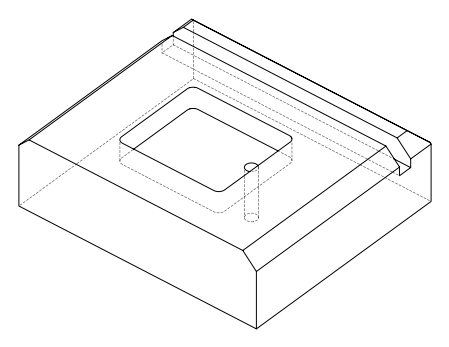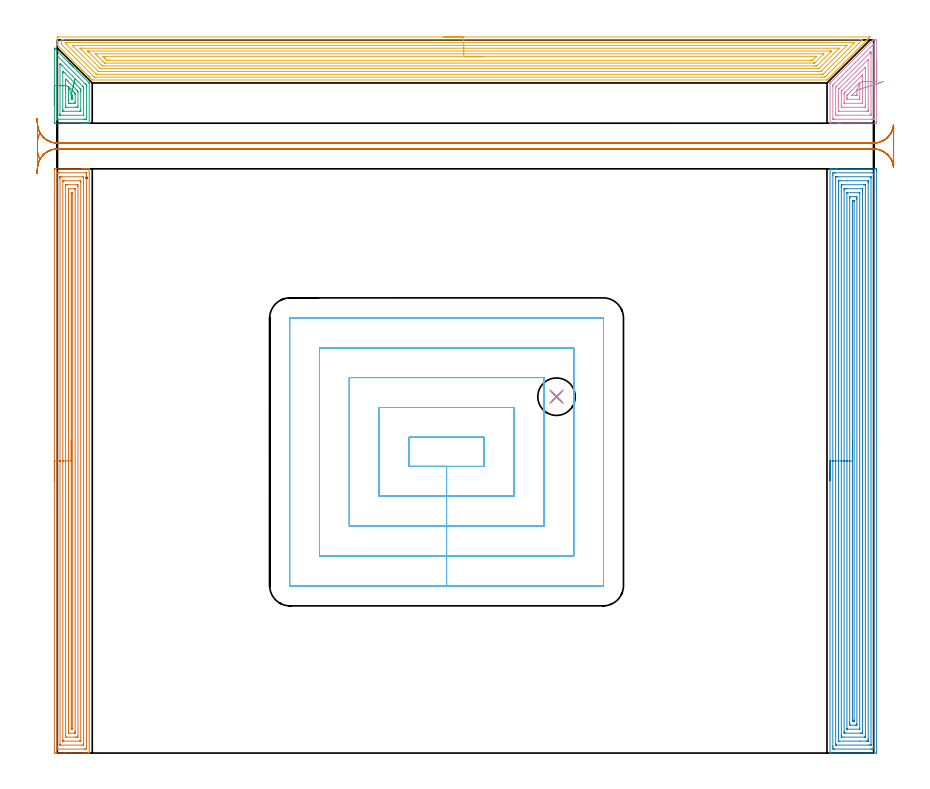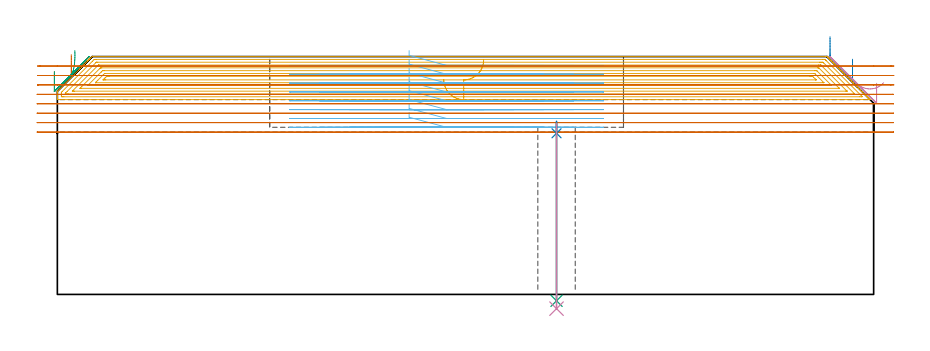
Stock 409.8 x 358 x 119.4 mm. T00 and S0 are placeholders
(PLAN: 10 operations, 4 tool changes, 112.6 min)
(1 AREA_MILL | FG_CHAMFER_SURFACE | UGT0205_001 | 16.64 min | 46075 mm3)
(2 AREA_MILL_1 | FG_CHAMFER_SURFACE_1 | UGT0205_001 | 21.38 min | 82537 mm3)
(3 AREA_MILL_2 | FG_CHAMFER_SURFACE_2 | UGT0205_001 | 1.85 min | 7410 mm3)
(4 AREA_MILL_3 | FG_CHAMFER_SURFACE_3 | UGT0205_001 | 2.58 min | 13543 mm3)
(5 AREA_MILL_4 | FG_CHAMFER_SURFACE_4 | UGT0205_001 | 25.34 min | 89704 mm3)
(6 MILL_RECTANGULAR_POCKET | POCKET_RECTANGULAR_STRAIGHT | UGT0201_094 | Follow Part, ap 5, ae 75% | 29.5 min | 971677 mm3)
(7 MILL_RECTANGULAR_SLOT | SLOT_RECTANGULAR | UGT0201_094 | Follow Part, ap 5, ae 75% | 14.52 min | 348859 mm3)
(8 SPOT_DRILL | STEP1HOLE | NXT0321_9005460120000 | 0.06 min | 154 mm3)
(9 DRILL_THROUGH_HOLE_INTO_CENTER | STEP1HOLE | NXT0301_065 | 0.37 min | 5659 mm3)
(10 DRILL_TO_ENLARGE_THROUGH_HOLE | STEP1HOLE | UGT0301_256 | 0.38 min | 17436 mm3)
(TOOL UGT0205_001 | Chamfer Mill 20 x 3 x 45 deg. | D20 FL50 Z2)
(TOOL UGT0201_094 | End mill 20 mm | D20 FL38 Z4)
(TOOL NXT0321_9005460120000 | NC Spot Drill, 142deg, 12mm, Carbide, Uncoated | D12 PA142 FL30 Z2)
(TOOL NXT0301_065 | Carbide Drill 9.4mm [860.1-0940-075A1-MM 2214] | D9.4 PA140 FL98 Z2)
(TOOL UGT0301_256 | Twist Drill 18.8 mm | D18.8 PA118 FL135 Z2)
(OP 1 AREA_MILL)
G17 G21 G94 G90
T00 M6
G54
G17 G0 G90 X-1.5 Y136.65 S1061 M3
G43 Z129.4 H0
Z111.9
G94 G1 Y136.688 Z111.028 F250.
Y136.802 Z110.164
Y136.991 Z109.312
Y137.253 Z108.48
Y137.587 Z107.674
Y137.99 Z106.9
Y138.458 Z106.164
Y138.99 Z105.472
Y139.579 Z104.829
Y140.222 Z104.24
Y140.914 Z103.709
Y141.65 Z103.24
Y142.424 Z102.837
Y143.23 Z102.503
Y144.062 Z102.241
Y144.913 Z102.052
Y145.778 Z101.938
Y146.65 Z101.9
X-1.499 Y292.684 Z101.901
X-1.496 Y293.094 Z101.902
X-1.492 Y293.29 Z101.905
X-1.093 Y293.295 Z102.304
X-0.488 Y293.3 Z102.909
X12.353 Z115.748
X12.959 Z116.353
X13.505 Z116.901
X13.837 Z117.233
X14.383 Z117.779
X14.715 Z118.11
X15.38 Z118.779
X15.692 Z119.092
X15.848 Y293.298 Z119.24
X15.998 Y293.29 Z119.388
X16. Y293.131 Z119.4
Y0.169
X15.998 Y0.01 Z119.389
X15.848 Y0.002 Z119.24
X15.692 Y0. Z119.092
X15.38 Z118.779
X14.715 Z118.11
X13.505 Z116.901
X12.959 Z116.353
X3.737 Z107.134
X-1.093 Z102.304
X-1.492 Y0.01 Z101.905
X-1.496 Y0.206 Z101.902
X-1.499 Y0.616 Z101.901
X-1.5 Y146.65 Z101.9
X-0.086 Z103.314
X-0.085 Y290.766 Z103.315
X-0.084 Y290.898 Z103.316
X-0.079 Y291.269 Z103.321
X0.277 Y291.291 Z103.677
X0.663 Y291.296 Z104.063
X1.146 Y291.3 Z104.546
X14.32 Z117.72
X14.509 Y291.297 Z117.909
X14.54 Y291.295 Z117.94
X14.569 Y291.291 Z117.969
X14.579 Y291.254 Z117.979
X14.584 Y291.032 Z117.984
X14.585 Y290.898 Z117.985
X14.586 Y290.136 Z117.986
X14.585 Y2.534 Z117.985
X14.584 Y2.402 Z117.984
X14.579 Y2.031 Z117.979
X14.223 Y2.01 Z117.623
X13.837 Y2.004 Z117.237
X13.354 Y2. Z116.754
X0.18 Z103.58
X-0.009 Y2.003 Z103.391
X-0.04 Y2.005 Z103.36
X-0.069 Y2.009 Z103.331
X-0.079 Y2.046 Z103.321
X-0.084 Y2.268 Z103.316
X-0.085 Y2.402 Z103.315
X-0.086 Y3.163 Z103.314
Y146.65
X1.328 Z104.728
Y288.435
X1.329 Y289.112 Z104.729
X1.331 Y289.22 Z104.731
X1.334 Y289.273 Z104.734
X1.336 Y289.29 Z104.736
X1.361 Y289.295 Z104.761
X1.541 Y289.298 Z104.941
X2.235 Y289.3 Z105.635
X12.774 Z116.174
X12.959 Y289.297 Z116.359
X13.143 Y289.292 Z116.543
X13.163 Y289.29 Z116.563
X13.166 Y289.278 Z116.566
X13.169 Y289.241 Z116.569
X13.171 Y289.184 Z116.571
Y289.112
X13.172 Y4.865 Z116.572
X13.171 Y4.188 Z116.571
X13.169 Y4.08 Z116.569
X13.166 Y4.027 Z116.566
X13.164 Y4.01 Z116.564
X13.139 Y4.005 Z116.539
X12.959 Y4.002 Z116.359
X12.265 Y4. Z115.665
X1.726 Z105.126
X1.541 Y4.003 Z104.941
X1.357 Y4.008 Z104.757
X1.337 Y4.01 Z104.737
X1.334 Y4.022 Z104.734
X1.331 Y4.059 Z104.731
X1.329 Y4.116 Z104.729
Y4.188
X1.328 Y146.65 Z104.728
X2.743 Z106.143
Y286.996
X2.745 Y287.185 Z106.145
X2.747 Y287.253 Z106.147
X2.749 Y287.285 Z106.149
X2.766 Y287.29 Z106.166
X2.871 Y287.293 Z106.271
X3.298 Y287.3 Z106.698
X3.323 Z106.723
X11.227 Z114.627
X11.628 Y287.296 Z115.028
X11.728 Y287.292 Z115.128
X11.749 Y287.29 Z115.149
X11.751 Y287.277 Z115.151
X11.754 Y287.242 Z115.154
X11.756 Y287.163 Z115.156
X11.757 Y286.761 Z115.157
Y286.432
Y6.304
X11.755 Y6.115 Z115.155
X11.753 Y6.047 Z115.153
X11.751 Y6.015 Z115.151
X11.734 Y6.01 Z115.134
X11.629 Y6.007 Z115.029
X11.202 Y6. Z114.602
X11.177 Z114.577
X3.273 Z106.673
X2.872 Y6.004 Z106.272
X2.772 Y6.008 Z106.172
X2.752 Y6.01 Z106.152
X2.749 Y6.023 Z106.149
X2.746 Y6.058 Z106.146
X2.744 Y6.137 Z106.144
X2.743 Y6.539 Z106.143
Y6.868
Y146.65
X4.157 Z107.557
Y284.665
X4.176 Y285.29 Z107.576
X4.414 Y285.297 Z107.814
X5.054 Y285.3 Z108.454
X5.289 Z108.689
X9.682 Y285.299 Z113.082
X10.324 Y285.29 Z113.724
X10.342 Y284.646 Z113.742
X10.343 Y284.627 Z113.743
Y8.635
X10.324 Y8.01 Z113.724
X10.086 Y8.003 Z113.486
X9.446 Y8. Z112.846
X9.211 Z112.611
X4.818 Y8.001 Z108.218
X4.176 Y8.01 Z107.576
X4.158 Y8.654 Z107.558
X4.157 Y8.673 Z107.557
Y146.65
X5.571 Z108.971
Y282.334
X5.573 Y282.859 Z108.973
X5.575 Y283.223 Z108.975
X5.578 Y283.276 Z108.978
X5.585 Y283.29 Z108.985
X5.608 Y283.293 Z109.008
X5.716 Y283.297 Z109.116
X5.933 Y283.299 Z109.333
X8.712 Z112.112
X8.827 Y283.297 Z112.227
X8.904 Y283.292 Z112.304
X8.92 Y283.29 Z112.32
X8.923 Y283.274 Z112.323
X8.925 Y283.227 Z112.325
X8.928 Y282.859 Z112.328
X8.929 Y10.966 Z112.329
X8.927 Y10.441 Z112.327
X8.925 Y10.077 Z112.325
X8.922 Y10.024 Z112.322
X8.915 Y10.01 Z112.315
X8.892 Y10.007 Z112.292
X8.784 Y10.003 Z112.184
X8.567 Y10.001 Z111.967
X5.788 Z109.188
X5.673 Y10.003 Z109.073
X5.596 Y10.007 Z108.996
X5.58 Y10.01 Z108.98
X5.577 Y10.026 Z108.977
X5.575 Y10.073 Z108.975
X5.572 Y10.441 Z108.972
X5.571 Y146.65 Z108.971
X6.985 Z110.385
X6.986 Y280.895 Z110.386
X6.987 Y281.073 Z110.387
X6.989 Y281.207 Z110.389
X6.992 Y281.272 Z110.392
X6.999 Y281.29 Z110.399
X7.027 Y281.293 Z110.427
X7.138 Y281.296 Z110.538
X7.468 Y281.298 Z110.868
X7.496 Y281.294 Z110.896
X7.504 Y281.292 Z110.904
X7.508 Y281.257 Z110.908
X7.513 Y281.073 Z110.913
X7.514 Y280.896 Z110.914
Y12.405
X7.513 Y12.227 Z110.913
X7.51 Y12.093 Z110.91
X7.508 Y12.028 Z110.908
X7.501 Y12.01 Z110.901
X7.473 Y12.007 Z110.873
X7.362 Y12.004 Z110.762
X7.032 Y12.002 Z110.432
X7.004 Y12.006 Z110.404
X6.996 Y12.008 Z110.396
X6.992 Y12.043 Z110.392
X6.988 Y12.227 Z110.388
X6.986 Y12.404 Z110.386
X6.985 Y146.65 Z110.385
Y147.522 Z110.423
Y148.386 Z110.537
Y149.238 Z110.726
Y150.07 Z110.988
Y150.876 Z111.322
Y151.65 Z111.725
Y152.386 Z112.194
Y153.078 Z112.725
Y153.721 Z113.314
Y154.31 Z113.957
Y154.842 Z114.65
Y155.31 Z115.385
Y155.713 Z116.159
Y156.047 Z116.965
Y156.309 Z117.797
Y156.498 Z118.649
Y156.612 Z119.514
Y156.65 Z120.385
G0 Z129.4
M5
M2
(OP 2 AREA_MILL_1)
G17 G21 G94 G90
T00 M6
G54
G17 G0 G90 X387.9 Y136.65 S1061 M3
G43 Z129.4 H0
G94 G1 Y136.688 Z128.528 F250.
Y136.802 Z127.663
Y136.991 Z126.812
Y137.253 Z125.98
Y137.587 Z125.174
Y137.99 Z124.4
Y138.458 Z123.664
Y138.99 Z122.972
Y139.579 Z122.329
Y140.222 Z121.739
Y140.914 Z121.208
Y141.65 Z120.74
Y142.424 Z120.337
Y143.23 Z120.003
Y144.062 Z119.741
Y144.913 Z119.552
Y145.778 Z119.438
Y146.65 Z119.4
Y293.131
X387.901 Y293.294 Z119.389
X387.902 Y293.295
X387.948 Y293.298 Z119.343
X388.334 Y293.3 Z118.966
X388.689 Z118.61
X389.363 Z117.932
X390.59 Z116.707
X391.144 Z116.151
X391.757 Z115.538
X410.114 Z97.184
X410.727 Y293.296 Z96.571
X411.292 Y293.292 Z96.006
X411.294 Y293.253 Z96.004
X411.299 Y292.684 Z96.001
X411.3 Y292.109 Z96.
Y0.616
X411.297 Y0.294 Z96.002
X411.292 Y0.01 Z96.006
X411.003 Y0. Z96.294
X391.757 Z115.538
X389.363 Z117.932
X388.689 Z118.61
X388.334 Z118.966
X387.948 Z119.343
X387.902 Z119.388
X387.901 Y0.006 Z119.389
X387.9 Y0.169 Z119.4
Y146.65
X389.314 Z117.986
Y290.054
X389.318 Y290.898 Z117.982
X389.321 Y290.941 Z117.979
X389.363 Y291.29 Z117.937
X389.855 Y291.298 Z117.445
X390.253 Y291.299 Z117.047
X390.743 Y291.3 Z116.557
X408.947 Y291.299 Z98.353
X409.439 Y291.297 Z97.861
X409.837 Y291.29 Z97.463
X409.879 Y290.898 Z97.421
X409.882 Y290.852 Z97.418
X409.886 Y290.005 Z97.414
Y289.956
Y3.246
X409.882 Y2.402 Z97.418
X409.879 Y2.359 Z97.421
X409.837 Y2.01 Z97.463
X409.345 Y2.002 Z97.955
X408.947 Y2.001 Z98.353
X408.457 Y2. Z98.843
X390.253 Y2.001 Z117.047
X389.761 Y2.003 Z117.539
X389.363 Y2.01 Z117.937
X389.321 Y2.402 Z117.979
X389.318 Y2.448 Z117.982
X389.314 Y3.295 Z117.986
Y3.344
Y146.65
X390.728 Z116.572
X390.729 Y289.112 Z116.571
X390.73 Y289.216 Z116.57
X390.733 Y289.267 Z116.567
X390.734 Y289.285 Z116.566
X390.769 Y289.29 Z116.531
X390.958 Y289.298 Z116.342
X391.144 Y289.299 Z116.156
X391.846 Y289.3 Z115.454
X408.056 Y289.299 Z99.244
X408.244 Y289.298 Z99.056
X408.369 Y289.294 Z98.931
X408.463 Y289.29 Z98.837
X408.465 Y289.25 Z98.835
X408.468 Y289.112 Z98.832
X408.471 Y288.696 Z98.829
Y4.188
X408.469 Y4.084 Z98.831
X408.467 Y4.033 Z98.833
X408.465 Y4.015 Z98.835
X408.431 Y4.01 Z98.869
X408.242 Y4.002 Z99.058
X408.056 Y4.001 Z99.244
X407.354 Y4. Z99.946
X391.144 Y4.001 Z116.156
X390.956 Y4.002 Z116.344
X390.831 Y4.006 Z116.469
X390.737 Y4.01 Z116.563
X390.735 Y4.05 Z116.565
X390.732 Y4.188 Z116.568
X390.729 Y4.604 Z116.571
X390.728 Y146.65 Z116.572
X392.143 Z115.157
Y286.432
X392.145 Y287.214 Z115.155
X392.147 Y287.267 Z115.153
X392.149 Y287.288 Z115.151
X392.168 Y287.29 Z115.132
X392.275 Y287.295 Z115.025
X392.491 Y287.298 Z114.809
X392.924 Y287.3 Z114.376
X396.262 Z111.038
X406.719 Y287.299 Z100.581
X406.927 Y287.296 Z100.373
X407.031 Y287.292 Z100.269
X407.051 Y287.29 Z100.249
X407.053 Y287.274 Z100.247
X407.055 Y287.235 Z100.245
X407.057 Y286.541 Z100.243
Y286.432
Y6.868
X407.055 Y6.086 Z100.245
X407.053 Y6.033 Z100.247
X407.051 Y6.012 Z100.249
X407.032 Y6.01 Z100.268
X406.925 Y6.005 Z100.375
X406.708 Y6.001 Z100.592
X406.276 Y6. Z101.024
X402.938 Z104.362
X392.481 Y6.001 Z114.819
X392.273 Y6.004 Z115.027
X392.169 Y6.008 Z115.131
X392.149 Y6.01 Z115.151
X392.147 Y6.026 Z115.153
X392.145 Y6.065 Z115.155
X392.143 Y6.758 Z115.157
Y6.868
Y146.65
X393.557 Z113.743
Y284.011
X393.558 Y284.646 Z113.742
X393.56 Y284.901 Z113.74
X393.564 Y285.161 Z113.736
X393.576 Y285.29 Z113.724
X393.651 Y285.293 Z113.649
X393.814 Y285.297 Z113.486
X394.053 Y285.3 Z113.247
X404.734 Z102.566
X405.386 Y285.298 Z101.914
X405.628 Y285.296 Z101.672
X405.638 Y285.287 Z101.662
X405.64 Y285.284 Z101.66
X405.643 Y284.646 Z101.657
Y284.388
Y9.289
X405.642 Y8.654 Z101.658
X405.64 Y8.399 Z101.66
X405.636 Y8.139 Z101.664
X405.624 Y8.01 Z101.676
X405.549 Y8.007 Z101.751
X405.386 Y8.003 Z101.914
X405.147 Y8. Z102.153
X394.466 Z112.834
X393.814 Y8.002 Z113.486
X393.572 Y8.004 Z113.728
X393.562 Y8.013 Z113.738
X393.56 Y8.016 Z113.74
X393.557 Y8.654 Z113.743
Y8.912
Y146.65
X394.971 Z112.329
X394.972 Y282.859 Z112.328
X394.974 Y283.172 Z112.326
X394.976 Y283.25 Z112.324
X394.977 Y283.281 Z112.323
X395.01 Y283.29 Z112.29
X395.159 Y283.296 Z112.141
X395.594 Y283.299 Z111.706
X396.045 Y283.3 Z111.255
X403.606 Y283.299 Z103.694
X404.06 Y283.297 Z103.24
X404.198 Y283.29 Z103.102
X404.222 Y283.282 Z103.078
X404.224 Y283.236 Z103.076
X404.227 Y283.129 Z103.073
X404.228 Y282.859 Z103.072
X404.229 Y282.234 Z103.071
X404.228 Y10.441 Z103.072
X404.226 Y10.128 Z103.074
X404.224 Y10.05 Z103.076
X404.222 Y10.019 Z103.078
X404.19 Y10.01 Z103.11
X404.041 Y10.003 Z103.259
X403.606 Y10.001 Z103.694
X403.154 Y10. Z104.146
X395.594 Y10.001 Z111.706
X395.14 Y10.003 Z112.16
X395.002 Y10.01 Z112.298
X394.978 Y10.018 Z112.322
X394.976 Y10.064 Z112.324
X394.973 Y10.171 Z112.327
X394.972 Y10.441 Z112.328
X394.971 Y11.066 Z112.329
Y146.65
X396.385 Z110.915
X396.386 Y281.172 Z110.914
X396.39 Y281.271 Z110.91
X396.393 Y281.291 Z110.907
X396.401 Y281.294 Z110.899
X396.428 Y281.298 Z110.872
X396.484 Y281.299 Z110.816
X402.49 Z104.81
X402.715 Y281.295 Z104.585
X402.79 Y281.29 Z104.51
X402.808 Y281.284 Z104.492
X402.811 Y281.239 Z104.489
X402.813 Y281.173 Z104.487
X402.815 Y281.073 Z104.485
Y280.973
X402.814 Y12.128 Z104.486
X402.81 Y12.029 Z104.49
X402.807 Y12.009 Z104.493
X402.799 Y12.006 Z104.501
X402.772 Y12.002 Z104.528
X402.715 Y12.001 Z104.585
X396.71 Z110.59
X396.484 Y12.005 Z110.816
X396.41 Y12.01 Z110.89
X396.392 Y12.016 Z110.908
X396.389 Y12.062 Z110.911
X396.387 Y12.127 Z110.913
X396.385 Y12.227 Z110.915
Y12.326
Y146.65
X397.799 Z109.501
X397.8 Y278.394 Z109.5
X397.801 Y278.859 Z109.499
X397.807 Y279.287 Z109.493
X398.252 Y279.3 Z109.048
X398.265 Z109.035
X400.922 Z106.378
X400.935 Z106.365
X401.393 Y279.287 Z105.907
X401.399 Y278.821 Z105.901
X401.4 Y278.394 Z105.9
X401.401 Y277.927 Z105.899
X401.4 Y14.906 Z105.9
X401.399 Y14.441 Z105.901
X401.393 Y14.013 Z105.907
X400.948 Y14. Z106.352
X400.935 Z106.365
X398.265 Z109.035
X397.807 Y14.013 Z109.493
X397.801 Y14.479 Z109.499
X397.8 Y14.906 Z109.5
X397.799 Y15.373 Z109.501
Y146.65
X399.214 Z108.086
Y276.607
X399.216 Y276.995 Z108.084
X399.218 Y277.188 Z108.082
X399.221 Y277.278 Z108.079
X399.256 Y277.29 Z108.044
X399.359 Y277.296 Z107.941
X399.9 Z107.4
X399.962 Y277.293 Z107.338
X399.979 Y277.29 Z107.321
X399.981 Y277.276 Z107.319
X399.983 Y277.231 Z107.317
X399.985 Y277.043 Z107.315
X399.986 Y16.65 Z107.314
X399.984 Y16.254 Z107.316
X399.981 Y16.057 Z107.319
X399.98 Y16.016 Z107.32
X399.932 Y16.01 Z107.368
X399.842 Y16.003 Z107.458
X399.3 Y16.004 Z108.
X399.238 Y16.007 Z108.062
X399.221 Y16.01 Z108.079
X399.219 Y16.024 Z108.081
X399.217 Y16.069 Z108.083
X399.215 Y16.257 Z108.085
X399.214 Y146.65 Z108.086
Y147.522 Z108.124
Y148.386 Z108.238
Y149.238 Z108.427
Y150.07 Z108.689
Y150.876 Z109.023
Y151.65 Z109.426
Y152.386 Z109.895
Y153.078 Z110.426
Y153.721 Z111.015
Y154.31 Z111.658
Y154.841 Z112.351
Y155.31 Z113.086
Y155.713 Z113.86
Y156.047 Z114.666
Y156.309 Z115.498
Y156.498 Z116.35
Y156.612 Z117.215
Y156.65 Z118.086
G0 Z129.4
M5
M2
(OP 3 AREA_MILL_2)
G17 G21 G94 G90
T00 M6
G54
G17 G0 G90 X-1.5 Y325.05 S1061 M3
G43 Z129.4 H0
Z111.9
G94 G1 Y325.088 Z111.028 F250.
Y325.202 Z110.164
Y325.391 Z109.312
Y325.653 Z108.48
Y325.987 Z107.674
Y326.39 Z106.9
Y326.859 Z106.164
Y327.39 Z105.472
Y327.979 Z104.829
Y328.622 Z104.24
Y329.314 Z103.709
Y330.05 Z103.24
Y330.824 Z102.837
Y331.63 Z102.503
Y332.462 Z102.241
Y333.314 Z102.052
Y334.178 Z101.938
Y335.05 Z101.9
Y353.722
X-1.498 Y353.885 Z101.902
X-1.496 Y353.886 Z101.903
X-1.459 Y353.86 Z101.94
X-1.211 Y353.612 Z102.186
X-1.093 Y353.495 Z102.304
X5.138 Y347.262 Z108.538
X5.494 Y346.908 Z108.89
X5.98 Y346.42 Z109.38
X6.214 Y346.187 Z109.612
X6.372 Y346.031 Z109.767
X6.525 Y345.876 Z109.923
X6.659 Y345.742 Z110.057
X6.811 Y345.591 Z110.206
X6.958 Y345.443 Z110.356
X7.105 Y345.296 Z110.503
X7.25 Y345.152 Z110.646
X7.391 Y345.01 Z110.789
X7.55 Y344.851 Z110.948
X7.689 Y344.713 Z111.085
X7.824 Y344.577 Z111.222
X7.996 Y344.405 Z111.394
X15.99 Y336.41 Z119.389
X15.996 Y336.397 Z119.396
X16. Y336.386 Z119.4
Y316.339
X15.998 Y316.21 Z119.389
X15.875 Y316.202 Z119.267
X15.746 Y316.2 Z119.144
X15.044 Z118.443
X14.386 Z117.786
X13.837 Z117.233
X13.562 Z116.959
X12.959 Z116.355
X12.684 Z116.081
X12.08 Z115.475
X-1.093 Z102.304
X-1.491 Y316.21 Z101.906
X-1.496 Y316.377 Z101.902
X-1.499 Y316.785 Z101.901
X-1.5 Y335.05 Z101.9
X-0.086 Z103.314
X-0.085 Y349.619 Z103.315
X-0.083 Y349.751 Z103.317
X-0.079 Y349.983 Z103.321
X-0.074 Y350.014 Z103.326
X-0.043 Y349.987 Z103.357
X-0.007 Y349.954 Z103.393
X0.199 Y349.751 Z103.599
X13.837 Y336.113 Z117.237
X14.451 Y335.496 Z117.851
X14.54 Y335.398 Z117.94
X14.579 Y335.348 Z117.979
X14.58 Y335.305 Z117.98
X14.583 Y335.116 Z117.983
X14.586 Y334.736 Z117.986
Y334.605
X14.585 Y318.377 Z117.985
X14.584 Y318.282 Z117.984
X14.582 Y318.236 Z117.982
X14.58 Y318.219 Z117.98
X14.559 Y318.21 Z117.959
X14.196 Y318.202 Z117.596
X13.837 Y318.201 Z117.237
X13.32 Y318.2 Z116.72
X0.663 Y318.201 Z104.063
X0.143 Y318.204 Z103.543
X-0.014 Y318.21 Z103.386
X-0.079 Y318.233 Z103.321
X-0.083 Y318.433 Z103.317
X-0.084 Y318.567 Z103.316
X-0.086 Y319.326 Z103.314
Y335.05
X1.328 Z104.728
X1.329 Y345.512 Z104.729
X1.331 Y345.728 Z104.731
X1.335 Y346.142 Z104.735
X1.541 Y345.948 Z104.941
X2.204 Y345.296 Z105.604
X12.896 Y334.605 Z116.296
X12.959 Y334.54 Z116.359
X13.157 Y334.332 Z116.557
X13.166 Y333.929 Z116.566
X13.169 Y333.714 Z116.569
X13.171 Y333.498 Z116.571
Y320.349
X13.17 Y320.241 Z116.57
X13.168 Y320.216 Z116.568
X13.166 Y320.21 Z116.566
X13.154 Y320.206 Z116.554
X13.104 Y320.201 Z116.504
X1.541 Z104.941
X1.395 Y320.203 Z104.795
X1.353 Y320.207 Z104.753
X1.335 Y320.211 Z104.735
X1.333 Y320.221 Z104.733
X1.33 Y320.277 Z104.73
X1.329 Y320.349 Z104.729
Y320.565
X1.328 Y335.05 Z104.728
X2.743 Z106.143
X2.744 Y341.404 Z106.144
X2.745 Y341.732 Z106.145
X2.75 Y342.288 Z106.15
X3.298 Y341.753 Z106.698
X3.319 Y341.732 Z106.719
X11.337 Y333.714 Z114.737
X11.476 Y333.57 Z114.876
X11.75 Y333.286 Z115.15
X11.753 Y333.154 Z115.153
X11.756 Y332.823 Z115.156
X11.757 Y332.26 Z115.157
Y331.932
Y323.022
X11.755 Y322.461 Z115.155
X11.752 Y322.271 Z115.152
X11.75 Y322.212 Z115.15
X11.708 Y322.209 Z115.108
X11.607 Y322.205 Z115.007
X11.202 Y322.2 Z114.602
X11.134 Z114.534
X3.23 Z106.63
X2.887 Y322.202 Z106.287
X2.801 Y322.205 Z106.201
X2.76 Y322.21 Z106.16
X2.749 Y322.214 Z106.149
X2.748 Y322.226 Z106.148
X2.745 Y322.311 Z106.145
X2.743 Y322.694 Z106.143
Y323.022
Y335.05
X4.157 Z107.557
Y337.277
X4.158 Y338.168 Z107.558
Y338.187
X4.176 Y338.414 Z107.576
X4.43 Y338.168 Z107.83
X5.054 Y337.547 Z108.454
X5.325 Y337.277 Z108.725
X9.446 Y333.156 Z112.846
X9.777 Y332.823 Z113.177
X10.324 Y332.266 Z113.724
X10.342 Y331.932 Z113.742
X10.343 Y331.913 Z113.743
Y324.785
X10.324 Y324.21 Z113.724
X10.038 Y324.203 Z113.438
X9.446 Y324.201 Z112.846
X9.162 Y324.2 Z112.562
X4.77 Y324.201 Z108.17
X4.176 Y324.21 Z107.576
X4.158 Y324.804 Z107.558
X4.157 Y324.823 Z107.557
Y335.05
X5.578 Y334.562 Z108.978
X5.592 Y334.552 Z108.992
X5.634 Y334.514 Z109.034
X5.767 Y334.385 Z109.167
X5.933 Y334.22 Z109.333
X6.439 Y333.714 Z109.839
X8.221 Y331.932 Z111.621
X8.567 Y331.583 Z111.967
X8.835 Y331.309 Z112.235
X8.901 Y331.239 Z112.301
X8.922 Y331.203 Z112.322
X8.924 Y331.162 Z112.324
X8.926 Y331.041 Z112.326
X8.928 Y330.674 Z112.328
Y327.111
X8.925 Y326.586 Z112.325
X8.922 Y326.226 Z112.322
X8.567 Y326.21 Z111.967
X8.067 Y326.202 Z111.467
X6.811 Y326.201 Z110.211
X6.31 Y326.203 Z109.71
X5.933 Y326.21 Z109.333
X5.578 Y326.229 Z108.978
X5.575 Y326.586 Z108.975
X5.572 Y326.951 Z108.972
X5.571 Y327.477 Z108.971
Y327.843
X5.572 Y334.08 Z108.972
X5.574 Y334.447 Z108.974
X5.577 Y334.55 Z108.977
X5.578 Y334.562 Z108.978
X6.995 Y330.696 Z110.395
X7.026 Y330.67 Z110.426
X7.101 Y330.6 Z110.501
X7.25 Y330.453 Z110.65
X7.4 Y330.301 Z110.8
X7.474 Y330.221 Z110.874
X7.508 Y330.183 Z110.908
X7.51 Y330.15 Z110.91
X7.513 Y329.973 Z110.913
X7.515 Y329.436 Z110.915
Y329.259
Y328.722
X7.514 Y328.545 Z110.914
X7.513 Y328.368 Z110.913
X7.51 Y328.234 Z110.91
X7.508 Y328.21 Z110.908
X7.47 Y328.205 Z110.87
X7.415 Y328.202 Z110.815
X7.333 Y328.201 Z110.733
X7.25 Y328.202 Z110.65
X7.085 Y328.209 Z110.485
X6.992 Y328.216 Z110.392
X6.989 Y328.279 Z110.389
X6.987 Y328.368 Z110.387
X6.985 Y329.259 Z110.385
X6.986 Y329.972 Z110.386
X6.987 Y330.15 Z110.387
X6.992 Y330.684 Z110.392
X6.995 Y330.696 Z110.395
X7.196 Y331.51 Z110.636
X7.392 Y332.301 Z110.948
X7.58 Y333.062 Z111.331
X7.76 Y333.788 Z111.78
X7.929 Y334.473 Z112.293
X8.087 Y335.112 Z112.865
X8.233 Y335.701 Z113.492
X8.364 Y336.234 Z114.17
X8.481 Y336.707 Z114.894
X8.583 Y337.118 Z115.657
X8.668 Y337.462 Z116.453
X8.736 Y337.738 Z117.278
X8.787 Y337.943 Z118.125
X8.82 Y338.076 Z118.986
X8.834 Y338.135 Z119.857
X8.831 Y338.12 Z120.729
X8.809 Y338.032 Z121.597
X8.769 Y337.87 Z122.453
G0 Z129.4
M5
M2
(OP 4 AREA_MILL_3)
G17 G21 G94 G90
T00 M6
G54
G17 G0 G90 X411.3 Y347.1 S1061 M3
G43 Z129.4 H0
Z106.
G94 G1 Y347.062 Z105.128 F250.
Y346.948 Z104.263
Y346.759 Z103.412
Y346.497 Z102.58
Y346.163 Z101.774
Y345.76 Z101.
Y345.292 Z100.264
Y344.76 Z99.572
Y344.171 Z98.929
Y343.528 Z98.34
Y342.836 Z97.808
Y342.1 Z97.34
Y341.326 Z96.937
Y340.52 Z96.603
Y339.688 Z96.341
Y338.836 Z96.152
Y337.972 Z96.038
Y337.1 Z96.
Y317.033
X411.298 Y316.718 Z96.002
X411.291 Y316.206 Z96.005
X411.245 Y316.202 Z96.051
X410.727 Y316.2 Z96.569
X392.924 Z114.37
X392.184 Z115.115
X392.034 Z115.264
X388.093 Z119.205
X387.903 Z119.389
X387.902 Y316.206 Z119.391
X387.9 Y316.274 Z119.4
X387.902 Y336.217 Z119.398
X387.9 Y336.312 Z119.396
X387.91 Y336.401 Z119.383
X387.953 Y336.455 Z119.342
X388.223 Y336.724 Z119.076
X388.473 Y336.975 Z118.823
X388.598 Y337.1 Z118.699
X409.277 Y357.778 Z98.021
X409.392 Y357.892 Z97.905
X409.493 Y357.99 Z97.803
X409.559 Y358. Z97.74
X411.292 Y357.999 Z96.006
X411.296 Y357.925 Z96.004
X411.3 Y357.64 Z96.
Y337.1
X409.886 Z97.414
X409.885 Y318.392 Z97.415
X409.883 Y318.295 Z97.417
X409.879 Y318.231 Z97.421
X409.876 Y318.208 Z97.424
X409.872 Y318.206 Z97.428
X409.837 Y318.203 Z97.463
X409.238 Y318.2 Z98.062
X408.947 Z98.353
X390.253 Z117.047
X389.653 Y318.202 Z117.647
X389.363 Y318.208 Z117.937
X389.328 Y318.21 Z117.972
X389.32 Y318.344 Z117.98
X389.316 Y318.441 Z117.984
X389.315 Y318.49 Z117.985
X389.314 Y318.539 Z117.986
X389.316 Y334.489 Z117.984
X389.323 Y335.328 Z117.977
X389.326 Y335.365 Z117.974
X389.363 Y335.405 Z117.937
X389.765 Y335.814 Z117.535
X390.163 Y336.214 Z117.137
X409.749 Y355.798 Z97.551
X409.837 Y355.881 Z97.463
X409.869 Y355.907 Z97.431
X409.879 Y355.91 Z97.421
X409.886 Y355.71 Z97.414
Y337.1
X408.472 Z98.828
X408.471 Y321.149 Z98.829
X408.47 Y320.737 Z98.83
X408.466 Y320.262 Z98.834
X408.465 Y320.22 Z98.835
X408.307 Y320.209 Z98.993
X408.182 Y320.202 Z99.118
X408.119 Y320.2 Z99.181
X408.056 Z99.244
X392.034 Z115.266
X391.203 Y320.203 Z116.097
X391.144 Y320.209 Z116.156
X390.736 Y320.262 Z116.564
X390.732 Y320.672 Z116.568
X390.73 Y321.149 Z116.57
X390.729 Y321.561 Z116.571
X390.73 Y333.555 Z116.57
X390.732 Y333.966 Z116.568
X390.735 Y334.204 Z116.565
X390.737 Y334.318 Z116.563
X390.847 Y334.441 Z116.453
X390.993 Y334.592 Z116.307
X391.144 Y334.744 Z116.156
X391.436 Y335.037 Z115.864
X407.867 Y351.468 Z99.433
X408.056 Y351.656 Z99.244
X408.314 Y351.908 Z98.986
X408.464 Y352.053 Z98.836
X408.468 Y351.88 Z98.832
X408.47 Y351.753 Z98.83
X408.471 Y351.279 Z98.829
X408.472 Y350.866 Z98.828
Y337.1
X407.057 Z100.243
Y322.921
X407.056 Y322.532 Z100.244
X407.053 Y322.338 Z100.247
X407.05 Y322.242 Z100.25
X407.043 Y322.209 Z100.257
X406.995 Y322.205 Z100.305
X406.276 Y322.201 Z101.024
X406.11 Y322.2 Z101.19
X392.757 Y322.201 Z114.543
X392.18 Y322.209 Z115.12
X392.15 Y322.21 Z115.15
X392.148 Y322.241 Z115.152
X392.146 Y322.322 Z115.154
X392.144 Y322.485 Z115.156
Y332.669
X392.147 Y333.057 Z115.153
X392.151 Y333.25 Z115.149
X392.153 Y333.293 Z115.147
X392.175 Y333.319 Z115.125
X392.221 Y333.369 Z115.079
X392.404 Y333.555 Z114.896
X406.73 Y347.88 Z100.57
X406.876 Y348.023 Z100.424
X407.044 Y348.183 Z100.256
X407.051 Y348.185 Z100.249
X407.053 Y348.146 Z100.247
X407.055 Y348.045 Z100.245
X407.057 Y347.843 Z100.243
Y347.734
Y337.1
X405.643 Z101.657
Y325.324
X405.639 Y324.693 Z101.661
X405.636 Y324.444 Z101.664
X405.627 Y324.21 Z101.673
X405.386 Y324.206 Z101.914
X404.99 Y324.201 Z102.31
X394.31 Y324.2 Z112.99
X393.814 Y324.202 Z113.486
X393.649 Y324.206 Z113.651
X393.59 Y324.21 Z113.71
X393.564 Y324.215 Z113.736
X393.563 Y324.268 Z113.737
X393.56 Y324.438 Z113.74
X393.558 Y324.693 Z113.742
Y324.949
X393.559 Y331.151 Z113.741
X393.562 Y331.783 Z113.738
X393.565 Y332.031 Z113.735
X393.576 Y332.266 Z113.724
X393.814 Y332.514 Z113.486
X393.891 Y332.592 Z113.409
X405.437 Y344.139 Z101.863
X405.49 Y344.189 Z101.81
X405.556 Y344.246 Z101.744
X405.637 Y344.303 Z101.663
X405.64 Y344.189 Z101.66
X405.642 Y344.058 Z101.658
X405.643 Y343.934 Z101.657
Y343.303
Y337.1
X404.229 Z103.071
Y326.732
X404.228 Y326.466 Z103.072
X404.225 Y326.311 Z103.075
X404.222 Y326.236 Z103.078
X404.212 Y326.21 Z103.088
X404.139 Y326.207 Z103.161
X403.872 Y326.201 Z103.428
X395.327 Z111.973
X395.149 Y326.203 Z112.151
X395.008 Y326.21 Z112.292
X394.978 Y326.213 Z112.322
X394.976 Y326.225 Z112.324
X394.974 Y326.259 Z112.326
X394.972 Y326.466 Z112.328
X394.973 Y330.629 Z112.327
X394.975 Y330.897 Z112.325
X394.979 Y331.201 Z112.321
X395.124 Y331.365 Z112.176
X395.531 Y331.783 Z111.769
X395.562 Y331.815 Z111.738
X403.606 Y339.858 Z103.694
X404.001 Y340.251 Z103.299
X404.09 Y340.338 Z103.21
X404.213 Y340.454 Z103.087
X404.222 Y340.29 Z103.078
X404.227 Y340.026 Z103.073
X404.228 Y339.759 Z103.072
X404.229 Y337.1 Z103.071
X402.802 Y336.594 Z104.498
X402.808 Y336.509 Z104.492
X402.813 Y336.313 Z104.487
X402.814 Y336.214 Z104.486
X402.815 Y329.026 Z104.485
X402.813 Y328.238 Z104.487
X402.811 Y328.215 Z104.489
X402.809 Y328.211 Z104.491
X402.792 Y328.206 Z104.508
X402.753 Y328.201 Z104.547
X396.522 Y328.2 Z110.778
X396.485 Y328.202 Z110.815
X396.447 Y328.206 Z110.853
X396.393 Y328.215 Z110.907
X396.391 Y328.238 Z110.909
X396.389 Y328.334 Z110.911
X396.387 Y329.124 Z110.913
Y329.222
X396.39 Y330.011 Z110.91
X396.392 Y330.102 Z110.908
X396.399 Y330.19 Z110.901
X396.485 Y330.28 Z110.815
X396.791 Y330.592 Z110.509
X397.094 Y330.897 Z110.206
X402.563 Y336.366 Z104.737
X402.716 Y336.516 Z104.584
X402.802 Y336.594 Z104.498
X401.395 Y332.735 Z105.905
X401.397 Y332.73 Z105.903
X401.399 Y332.707 Z105.901
X401.4 Y332.669 Z105.9
X401.401 Y332.422 Z105.899
X401.399 Y330.435 Z105.901
X401.396 Y330.279 Z105.904
X401.394 Y330.225 Z105.906
X401.389 Y330.209 Z105.911
X401.372 Y330.207 Z105.928
X401.285 Y330.204 Z106.015
X400.935 Y330.201 Z106.365
X400.745 Y330.2 Z106.555
X399.155 Y330.201 Z108.145
X398.961 Y330.204 Z108.339
X398.869 Y330.211 Z108.431
X398.909 Y330.256 Z108.391
X398.965 Y330.316 Z108.335
X399.155 Y330.508 Z108.145
X399.349 Y330.703 Z107.951
X401.344 Y332.697 Z105.956
X401.361 Y332.712 Z105.939
X401.389 Y332.733 Z105.911
X401.395 Y332.735 Z105.905
X402.02 Y332.941 Z105.333
X402.69 Y333.162 Z104.82
X403.4 Y333.397 Z104.37
X404.144 Y333.642 Z103.987
X404.918 Y333.898 Z103.674
X405.714 Y334.161 Z103.434
X406.527 Y334.429 Z103.267
X407.351 Y334.701 Z103.175
X408.179 Y334.974 Z103.16
X409.006 Y335.247 Z103.22
X409.824 Y335.517 Z103.357
X410.628 Y335.783 Z103.567
X411.411 Y336.041 Z103.851
X412.168 Y336.291 Z104.206
X412.893 Y336.53 Z104.628
X413.58 Y336.757 Z105.116
X414.224 Y336.97 Z105.665
X414.82 Y337.167 Z106.271
G0 Z129.4
M5
M2
(OP 5 AREA_MILL_4)
G17 G21 G94 G90
T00 M6
G54
G17 G0 G90 X194. Y359.5 S1061 M3
G43 Z129.4 H0
Z107.8
G94 G1 X194.038 Z106.929 F250.
X194.152 Z106.064
X194.341 Z105.212
X194.603 Z104.38
X194.937 Z103.574
X195.34 Z102.8
X195.808 Z102.064
X196.34 Z101.372
X196.929 Z100.729
X197.572 Z100.14
X198.264 Z99.609
X199. Z99.14
X199.774 Z98.737
X200.58 Z98.403
X201.412 Z98.141
X202.263 Z97.952
X203.128 Z97.838
X204. Z97.8
X407.754
X407.969 Y359.494 Z97.804
X407.981 Y359.492 Z97.805
X407.969 Y359.468 Z97.829
X407.605 Y359.105 Z98.195
X407.434 Y358.932 Z98.364
X407.373 Y358.873 Z98.426
X407.196 Y358.696 Z98.603
X407.137 Y358.636 Z98.661
X407.076 Y358.575 Z98.724
X406.901 Y358.4 Z98.899
X406.841 Y358.339 Z98.958
X406.778 Y358.277 Z99.022
X406.606 Y358.105 Z99.194
X406.544 Y358.042 Z99.254
X406.48 Y357.979 Z99.32
X406.31 Y357.81 Z99.489
X406.247 Y357.746 Z99.551
X406.182 Y357.681 Z99.618
X406.015 Y357.515 Z99.784
X405.951 Y357.449 Z99.847
X405.884 Y357.383 Z99.916
X405.72 Y357.22 Z100.079
X405.654 Y357.153 Z100.144
X404.973 Y356.473 Z100.827
X404.765 Y356.263 Z101.033
X404.096 Y355.596 Z101.704
X403.875 Y355.373 Z101.923
X403.218 Y354.718 Z102.582
X402.985 Y354.483 Z102.813
X402.341 Y353.841 Z103.459
X402.308 Y353.808 Z103.492
X402.095 Y353.594 Z103.703
X401.463 Y352.963 Z104.336
X401.414 Y352.913 Z104.386
X401.206 Y352.704 Z104.592
X400.586 Y352.086 Z105.214
X400.52 Y352.019 Z105.28
X400.316 Y351.814 Z105.482
X399.709 Y351.209 Z106.091
X399.626 Y351.125 Z106.173
X399.426 Y350.924 Z106.372
X398.831 Y350.331 Z106.969
X398.732 Y350.231 Z107.067
X398.536 Y350.035 Z107.261
X397.954 Y349.454 Z107.846
X397.838 Y349.337 Z107.961
X397.647 Y349.145 Z108.151
X397.076 Y348.576 Z108.723
X396.944 Y348.443 Z108.855
X396.757 Y348.255 Z109.041
X396.199 Y347.699 Z109.601
X395.867 Y347.365 Z109.931
X395.321 Y346.821 Z110.478
X394.977 Y346.476 Z110.821
X394.444 Y345.944 Z111.356
X394.088 Y345.586 Z111.71
X393.567 Y345.066 Z112.233
X393.198 Y344.696 Z112.6
X392.689 Y344.189 Z113.111
X392.308 Y343.806 Z113.49
X391.812 Y343.312 Z113.988
X391.418 Y342.917 Z114.38
X390.934 Y342.434 Z114.866
X390.528 Y342.027 Z115.27
X390.057 Y341.557 Z115.743
X389.639 Y341.137 Z116.159
X389.494 Y340.994 Z116.305
X389.197 Y340.697 Z116.603
X388.749 Y340.247 Z117.049
X388.601 Y340.1 Z117.199
X388.303 Y339.803 Z117.497
X387.859 Y339.357 Z117.939
X387.4 Y338.9 Z118.4
X386.969 Y338.468 Z118.829
X386.813 Y338.312 Z118.987
X386.505 Y338.005 Z119.295
X386.435 Y337.937 Z119.363
X386.4 Y337.907 Z119.393
X385.919 Y337.9 Z119.4
X17.611
X17.505 Y337.905 Z119.39
X17.437 Y337.962 Z119.336
X16.717 Y338.682 Z118.617
X16.634 Y338.764 Z118.532
X16.554 Y338.846 Z118.454
X16.419 Y338.98 Z118.319
X16.337 Y339.061 Z118.235
X16.259 Y339.141 Z118.158
X16.122 Y339.278 Z118.021
X16.041 Y339.357 Z117.939
X15.964 Y339.436 Z117.863
X15.824 Y339.576 Z117.723
X15.744 Y339.654 Z117.642
X15.668 Y339.731 Z117.568
X15.526 Y339.874 Z117.425
X15.448 Y339.951 Z117.346
X15.373 Y340.027 Z117.273
X15.228 Y340.172 Z117.127
X15.151 Y340.247 Z117.049
X14.933 Y340.467 Z116.833
X14.261 Y341.137 Z116.159
X14.055 Y341.345 Z115.955
X13.372 Y342.027 Z115.27
X13.178 Y342.222 Z115.078
X13.142 Y342.258 Z115.042
X12.482 Y342.917 Z114.38
X12.3 Y343.1 Z114.2
X12.248 Y343.152 Z114.148
X11.592 Y343.806 Z113.49
X11.423 Y343.977 Z113.323
X11.354 Y344.046 Z113.254
X10.703 Y344.696 Z112.601
X10.545 Y344.855 Z112.445
X0.179 Y355.221 Z102.078
X0.032 Y355.373 Z101.926
X0.01 Y355.398 Z101.901
X0. Y356.088 Z101.212
Y357.51 Z99.787
Y358.042 Z99.254
Y358.4 Z98.898
X0.003 Y358.932 Z98.363
X0.008 Y359.491 Z97.805
X0.063 Y359.493 Z97.803
X0.626 Y359.5 Z97.8
X204.
Y358.086 Z99.214
X402.904
X403.758 Y358.082 Z99.218
X403.798 Y358.079 Z99.221
X404.081 Y358.042 Z99.258
X403.943 Y357.898 Z99.402
X403.798 Y357.748 Z99.552
X385.919 Y339.869 Z117.431
X385.66 Y339.615 Z117.685
X385.396 Y339.357 Z117.943
X385.063 Y339.319 Z117.981
X385.025 Y339.318 Z117.982
X384.174 Y339.314 Z117.986
X19.399 Y339.315 Z117.985
X18.542 Y339.321 Z117.979
X18.505 Y339.347 Z117.953
X18.493 Y339.357 Z117.943
X17.611 Y340.238 Z117.062
X2.414 Y355.436 Z101.864
X2.01 Y355.853 Z101.447
X2.005 Y356.263 Z101.037
X2.001 Y356.674 Z100.626
Y357.153 Z100.147
X2.002 Y357.563 Z99.737
X2.01 Y358.042 Z99.258
X2.376 Y358.081 Z99.219
X2.414 Y358.083 Z99.217
X3.265 Y358.086 Z99.214
X204.
Y356.671 Z100.629
X399.984
X400.222 Y356.669 Z100.631
X400.24 Y356.668 Z100.632
X400.253 Y356.665 Z100.635
X400.246 Y356.652 Z100.648
X400.238 Y356.639 Z100.661
X400.222 Y356.621 Z100.679
X384.736 Y341.137 Z116.163
X384.431 Y340.838 Z116.462
X384.329 Y340.74 Z116.56
X384.131 Y340.735 Z116.565
X383.645 Y340.731 Z116.569
X383.237 Y340.729 Z116.571
X382.753 Y340.728 Z116.572
X20.293 Y340.729 Z116.571
X19.808 Y340.73 Z116.57
X19.606 Y340.734 Z116.566
X19.584 Y340.735 Z116.565
X19.55 Y340.761 Z116.539
X19.482 Y340.822 Z116.478
X19.399 Y340.9 Z116.4
X4.926 Y355.373 Z101.927
X4.202 Y356.101 Z101.199
X4.047 Y356.263 Z101.037
X4.01 Y356.315 Z100.985
X4.006 Y356.364 Z100.936
X4.003 Y356.461 Z100.839
X4.01 Y356.659 Z100.641
X4.202 Y356.664 Z100.636
X4.688 Y356.669 Z100.631
X5.096 Y356.671 Z100.629
X5.58
X204.
Y355.257 Z102.043
X395.869
X396.349 Y355.254 Z102.046
X396.389 Y355.252 Z102.048
X396.391 Y355.25 Z102.05
X396.386 Y355.242 Z102.058
X396.347 Y355.198 Z102.102
X396.286 Y355.135 Z102.165
X396.211 Y355.06 Z102.24
X383.653 Y342.502 Z114.798
X383.514 Y342.364 Z114.936
X383.4 Y342.254 Z115.046
X383.322 Y342.183 Z115.117
X383.281 Y342.149 Z115.151
X383.237 Y342.147 Z115.153
X383.118 Y342.145 Z115.155
X382.343 Y342.143 Z115.157
X382.226
X21.071
X20.682 Y342.145 Z115.155
X20.634 Y342.147 Z115.153
X20.615 Y342.149 Z115.151
X20.579 Y342.18 Z115.12
X20.451 Y342.302 Z114.998
X20.293 Y342.456 Z114.844
X7.778 Y354.971 Z102.329
X7.577 Y355.173 Z102.127
X7.547 Y355.206 Z102.094
X7.52 Y355.241 Z102.059
X7.514 Y355.251 Z102.049
X7.532 Y355.252 Z102.048
X7.778 Y355.256 Z102.044
X7.895 Y355.257 Z102.043
X8.672
X204.
Y353.843 Z103.457
X392.176 Y353.842 Z103.458
X392.427 Y353.841 Z103.459
X392.498 Y353.839 Z103.461
X392.525 Y353.837 Z103.463
X392.466 Y353.773 Z103.527
X392.353 Y353.654 Z103.646
X392.295 Y353.594 Z103.706
X392.236 Y353.534 Z103.766
X382.425 Y343.724 Z113.576
X382.343 Y343.644 Z113.656
X382.257 Y343.567 Z113.733
X382.181 Y343.564 Z113.736
X382.021 Y343.56 Z113.74
X381.699 Y343.557 Z113.743
X22.331
X22.081 Y343.558 Z113.742
X21.831 Y343.561 Z113.739
X21.668 Y343.564 Z113.736
X21.571 Y343.639 Z113.661
X21.397 Y343.806 Z113.494
X21.187 Y344.012 Z113.288
X12.248 Y352.951 Z104.349
X11.609 Y353.594 Z103.706
X11.399 Y353.81 Z103.49
X11.375 Y353.836 Z103.464
X11.446 Y353.839 Z103.461
X11.579 Y353.841 Z103.459
X11.746 Y353.843 Z103.457
X11.997
X204.
Y352.429 Z104.871
X387.707
X387.984 Y352.428 Z104.872
X388.329 Y352.425 Z104.875
X388.601 Y352.422 Z104.878
X388.614 Y352.373 Z104.927
X388.601 Y352.353 Z104.947
X388.332 Y352.081 Z105.219
X388.066 Y351.814 Z105.486
X381.449 Y345.198 Z112.102
X381.276 Y345.032 Z112.268
X381.228 Y344.988 Z112.312
X381.166 Y344.977 Z112.323
X380.555 Y344.973 Z112.327
X380.278 Y344.972 Z112.328
X23.592
X22.975 Y344.976 Z112.324
X22.692 Y344.978 Z112.322
X22.081 Y345.567 Z111.733
X22.062 Y345.586 Z111.714
X15.824 Y351.824 Z105.476
X15.395 Y352.255 Z105.045
X15.292 Y352.363 Z104.937
X15.243 Y352.416 Z104.884
X15.241 Y352.423 Z104.877
X15.253 Y352.424 Z104.876
X15.355 Y352.426 Z104.874
X15.824 Y352.429 Z104.871
X16.1
X204.
Y351.015 Z106.285
X384.403 Y351.014 Z106.286
X384.766 Y351.01 Z106.29
X384.805 Y351.009 Z106.291
X384.794 Y350.994 Z106.306
X384.769 Y350.967 Z106.333
X384.727 Y350.924 Z106.376
X380.416 Y346.614 Z110.686
X380.276 Y346.476 Z110.824
X380.205 Y346.411 Z110.889
X380.19 Y346.399 Z110.901
X380.143 Y346.392 Z110.908
X380.024 Y346.389 Z110.911
X379.842 Y346.386 Z110.914
X379.752 Y346.385 Z110.915
X23.959 Y346.386 Z110.914
X23.869 Y346.387 Z110.913
X23.779 Y346.389 Z110.911
X23.723 Y346.392 Z110.908
X23.691 Y346.419 Z110.881
X23.628 Y346.476 Z110.824
X22.975 Y347.122 Z110.178
X22.732 Y347.365 Z109.935
X20.293 Y349.804 Z107.496
X19.399 Y350.698 Z106.602
X19.176 Y350.924 Z106.376
X19.104 Y351.002 Z106.298
X19.101 Y351.007 Z106.293
X19.111 Y351.009 Z106.291
X19.157 Y351.013 Z106.287
X19.218 Y351.014 Z106.286
X19.309 Y351.015 Z106.285
X204.
Y349.6 Z107.7
X380.663
X380.778 Y349.599 Z107.701
X380.874 Y349.596 Z107.704
X380.925 Y349.594 Z107.706
X380.892 Y349.55 Z107.75
X380.527 Y349.173 Z108.127
X379.661 Y348.308 Z108.992
X379.608 Y348.255 Z109.045
X379.184 Y347.84 Z109.46
X379.155 Y347.814 Z109.486
X379.109 Y347.807 Z109.493
X378.996 Y347.804 Z109.496
X378.767 Y347.801 Z109.499
X378.331 Y347.8 Z109.5
X377.873
X26.115
X25.657
X25.218 Y347.802 Z109.498
X24.763 Y347.807 Z109.493
X24.301 Y348.255 Z109.045
X23.869 Y348.679 Z108.621
X23.403 Y349.145 Z108.155
X22.975 Y349.576 Z107.724
X22.965 Y349.594 Z107.706
X22.975 Y349.595 Z107.705
X23.413 Y349.599 Z107.701
X23.869 Y349.6 Z107.7
X24.305
X204.
X204.872 Z107.738
X205.736 Z107.851
X206.588 Z108.04
X207.42 Z108.303
X208.226 Z108.636
X209. Z109.039
X209.736 Z109.508
X210.428 Z110.039
X211.071 Z110.628
X211.66 Z111.272
X212.191 Z111.964
X212.66 Z112.7
X213.063 Z113.473
X213.397 Z114.279
X213.659 Z115.111
X213.848 Z115.963
X213.962 Z116.828
X214. Z117.7
G0 Z129.4
M5
M2
(OP 6 MILL_RECTANGULAR_POCKET)
G17 G21 G94 G90
T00 M6
G54
G17 G0 G90 X176.6 Y152.857 S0 M3
G43 Z129.4 H0
Z122.4
G94 G1 Y143.9 Z120. F250.
X195.4 Z114.962
X214.2 F500.
Y158.5
X176.6
Y143.9
X195.4
Y128.9
X229.2
Y173.5
X161.6
Y128.9
X195.4
Y113.9
X244.2
Y188.5
X146.6
Y113.9
X195.4
Y98.9
X259.2
Y203.5
X131.6
Y98.9
X195.4
Y83.9
X274.
G3 X274.2 Y84.1 R0.2
G1 Y218.3
G3 X274. Y218.5 R0.2
G1 X116.8
G3 X116.6 Y218.3 R0.2
G1 Y84.1
G3 X116.8 Y83.9 R0.2
G1 X195.4
X196.4
G0 X176.6 Y152.857 Z117.962
G1 Y143.9 Z115.562 F250.
X195.4 Z110.525
X214.2 F500.
Y158.5
X176.6
Y143.9
X195.4
Y128.9
X229.2
Y173.5
X161.6
Y128.9
X195.4
Y113.9
X244.2
Y188.5
X146.6
Y113.9
X195.4
Y98.9
X259.2
Y203.5
X131.6
Y98.9
X195.4
Y83.9
X274.
G3 X274.2 Y84.1 R0.2
G1 Y218.3
G3 X274. Y218.5 R0.2
G1 X116.8
G3 X116.6 Y218.3 R0.2
G1 Y84.1
G3 X116.8 Y83.9 R0.2
G1 X195.4
X196.4
G0 X176.6 Y152.857 Z113.525
G1 Y143.9 Z111.125 F250.
X195.4 Z106.087
X214.2 F500.
Y158.5
X176.6
Y143.9
X195.4
Y128.9
X229.2
Y173.5
X161.6
Y128.9
X195.4
Y113.9
X244.2
Y188.5
X146.6
Y113.9
X195.4
Y98.9
X259.2
Y203.5
X131.6
Y98.9
X195.4
Y83.9
X274.
G3 X274.2 Y84.1 R0.2
G1 Y218.3
G3 X274. Y218.5 R0.2
G1 X116.8
G3 X116.6 Y218.3 R0.2
G1 Y84.1
G3 X116.8 Y83.9 R0.2
G1 X195.4
X196.4
G0 X176.6 Y152.857 Z109.087
G1 Y143.9 Z106.687 F250.
X195.4 Z101.65
X214.2 F500.
Y158.5
X176.6
Y143.9
X195.4
Y128.9
X229.2
Y173.5
X161.6
Y128.9
X195.4
Y113.9
X244.2
Y188.5
X146.6
Y113.9
X195.4
Y98.9
X259.2
Y203.5
X131.6
Y98.9
X195.4
Y83.9
X274.
G3 X274.2 Y84.1 R0.2
G1 Y218.3
G3 X274. Y218.5 R0.2
G1 X116.8
G3 X116.6 Y218.3 R0.2
G1 Y84.1
G3 X116.8 Y83.9 R0.2
G1 X195.4
X196.4
G0 X176.6 Y152.857 Z104.65
G1 Y143.9 Z102.25 F250.
X195.4 Z97.212
X214.2 F500.
Y158.5
X176.6
Y143.9
X195.4
Y128.9
X229.2
Y173.5
X161.6
Y128.9
X195.4
Y113.9
X244.2
Y188.5
X146.6
Y113.9
X195.4
Y98.9
X259.2
Y203.5
X131.6
Y98.9
X195.4
Y83.9
X274.
G3 X274.2 Y84.1 R0.2
G1 Y218.3
G3 X274. Y218.5 R0.2
G1 X116.8
G3 X116.6 Y218.3 R0.2
G1 Y84.1
G3 X116.8 Y83.9 R0.2
G1 X195.4
X196.4
G0 X176.6 Y152.857 Z100.212
G1 Y143.9 Z97.812 F250.
X195.4 Z92.775
X214.2 F500.
Y158.5
X176.6
Y143.9
X195.4
Y128.9
X229.2
Y173.5
X161.6
Y128.9
X195.4
Y113.9
X244.2
Y188.5
X146.6
Y113.9
X195.4
Y98.9
X259.2
Y203.5
X131.6
Y98.9
X195.4
Y83.9
X274.
G3 X274.2 Y84.1 R0.2
G1 Y218.3
G3 X274. Y218.5 R0.2
G1 X116.8
G3 X116.6 Y218.3 R0.2
G1 Y84.1
G3 X116.8 Y83.9 R0.2
G1 X195.4
X196.4
G0 X176.6 Y152.857 Z95.775
G1 Y143.9 Z93.375 F250.
X195.4 Z88.337
X214.2 F500.
Y158.5
X176.6
Y143.9
X195.4
Y128.9
X229.2
Y173.5
X161.6
Y128.9
X195.4
Y113.9
X244.2
Y188.5
X146.6
Y113.9
X195.4
Y98.9
X259.2
Y203.5
X131.6
Y98.9
X195.4
Y83.9
X274.
G3 X274.2 Y84.1 R0.2
G1 Y218.3
G3 X274. Y218.5 R0.2
G1 X116.8
G3 X116.6 Y218.3 R0.2
G1 Y84.1
G3 X116.8 Y83.9 R0.2
G1 X195.4
X196.4
G0 X176.6 Y152.857 Z91.337
G1 Y143.9 Z88.937 F250.
X195.4 Z83.9
X214.2 F500.
Y158.5
X176.6
Y143.9
X195.4
Y128.9
X229.2
Y173.5
X161.6
Y128.9
X195.4
Y113.9
X244.2
Y188.5
X146.6
Y113.9
X195.4
Y98.9
X259.2
Y203.5
X131.6
Y98.9
X195.4
Y83.9
X274.
G3 X274.2 Y84.1 R0.2
G1 Y218.3
G3 X274. Y218.5 R0.2
G1 X116.8
G3 X116.6 Y218.3 R0.2
G1 Y84.1
G3 X116.8 Y83.9 R0.2
G1 X195.4
X196.4
G0 Z129.4
M5
M2
(OP 7 MILL_RECTANGULAR_SLOT)
G17 G21 G94 G90
T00 M6
G54
G17 G0 G90 X419.96 Y313.798 S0 M3
G43 Z129.4 H0
Z114.662
G94 G1 X418.46 Y311.2 F250.
G2 X409.8 Y306.2 R10. F500.
G1 X0.
G2 X-8.66 Y311.2 R10.
G3 X-10. Y306.199 R10.
G1 Y303.3
G3 X-8.66 Y298.3 R10.
G2 X0. Y303.3 R10.
G1 X409.8
G2 X418.46 Y298.3 R10.
G1 X419.96 Y295.702 F250.
G0 Y313.798 Z109.925
G1 X418.46 Y311.2
G2 X409.8 Y306.2 R10. F500.
G1 X0.
G2 X-8.822 Y311.491 R10.
G3 X-10. Y306.782 R10.
G1 Y303.194
G3 X-9.997 Y302.943 R10.
G1 Y302.689
G3 X-8.828 Y297.998 R10.
G2 X0. Y303.3 R10.
G1 X409.8
G2 X418.46 Y298.3 R10.
G1 X419.96 Y295.702 F250.
G0 X419.962 Y313.807 Z105.187
G1 X418.465 Y311.208
G2 X409.8 Y306.2 R10. F500.
G1 X0.
G2 X-9.724 Y313.866 R10.
G1 X-9.753 Y313.873
G3 X-10. Y311.665 R10.
G1 Y297.887
G3 X-9.747 Y295.652 R10.
G1 X-9.718 Y295.659
G2 X0. Y303.3 R10.
G1 X409.8
G2 X418.468 Y298.286 R10.
G1 X419.964 Y295.685 F250.
G0 Z129.4
X-10.202 Y291.083
Z100.45
G1 X-9.97 Y294.074
G2 X0. Y303.3 R10. F500.
G1 X409.8
G2 X419.362 Y296.226 R10.
G1 X419.391 Y296.218
G3 X419.8 Y299.048 R10.
G1 Y310.411
G3 X419.385 Y313.262 R10.
G1 X419.356 Y313.254
G2 X409.8 Y306.2 R10.
G1 X0.
G2 X-9.97 Y315.426 R10.
G1 X-10.202 Y318.417 F250.
G0 Y291.083 Z95.712
G1 X-9.97 Y294.074
G2 X0. Y303.3 R10. F500.
G1 X409.8
G2 X419.77 Y294.074 R10.
G1 X419.8
Y315.426
X419.77
G2 X409.8 Y306.2 R10.
G1 X0.
G2 X-9.97 Y315.426 R10.
G1 X-10.202 Y318.417 F250.
G0 Y291.083 Z90.975
G1 X-9.97 Y294.074
G2 X0. Y303.3 R10. F500.
G1 X409.8
G2 X419.77 Y294.074 R10.
G1 X419.8
Y315.426
X419.77
G2 X409.8 Y306.2 R10.
G1 X0.
G2 X-9.97 Y315.426 R10.
G1 X-10.202 Y318.417 F250.
G0 Y291.083 Z86.237
G1 X-9.97 Y294.074
G2 X0. Y303.3 R10. F500.
G1 X409.8
G2 X419.77 Y294.074 R10.
G1 X419.8
Y315.426
X419.77
G2 X409.8 Y306.2 R10.
G1 X0.
G2 X-9.97 Y315.426 R10.
G1 X-10.202 Y318.417 F250.
G0 Y291.083 Z81.5
G1 X-9.97 Y294.074
G2 X0. Y303.3 R10. F500.
G1 X409.8
G2 X419.77 Y294.074 R10.
G1 X419.8
Y315.426
X419.77
G2 X409.8 Y306.2 R10.
G1 X0.
G2 X-9.97 Y315.426 R10.
G1 X-10.202 Y318.417 F250.
G0 Z129.4
M5
M2
(OP 8 SPOT_DRILL)
G17 G21 G94 G90
T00 M6
G54
G17 G0 G90 X250.6 Y178.9 S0 M3
G43 Z129.4 H0
G94 G81 G98 Z80.9 F250. R86.9
G80
M5
M2
(OP 9 DRILL_THROUGH_HOLE_INTO_CENTER)
G17 G21 G94 G90
T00 M6
G54
G17 G0 G90 X250.6 Y178.9 S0 M3
G43 Z129.4 H1
G94 G73 G98 Z-3.211 F250. Q8.711 R85.9
G80
M5
M2
(OP 10 DRILL_TO_ENLARGE_THROUGH_HOLE)
G17 G21 G94 G90
T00 M6
G54
G17 G0 G90 X250.6 Y178.9 S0 M3
G43 Z129.4 H0
G94 G73 G98 Z-7.148 F250. Q18.21 R85.9
G80
M5
M2
